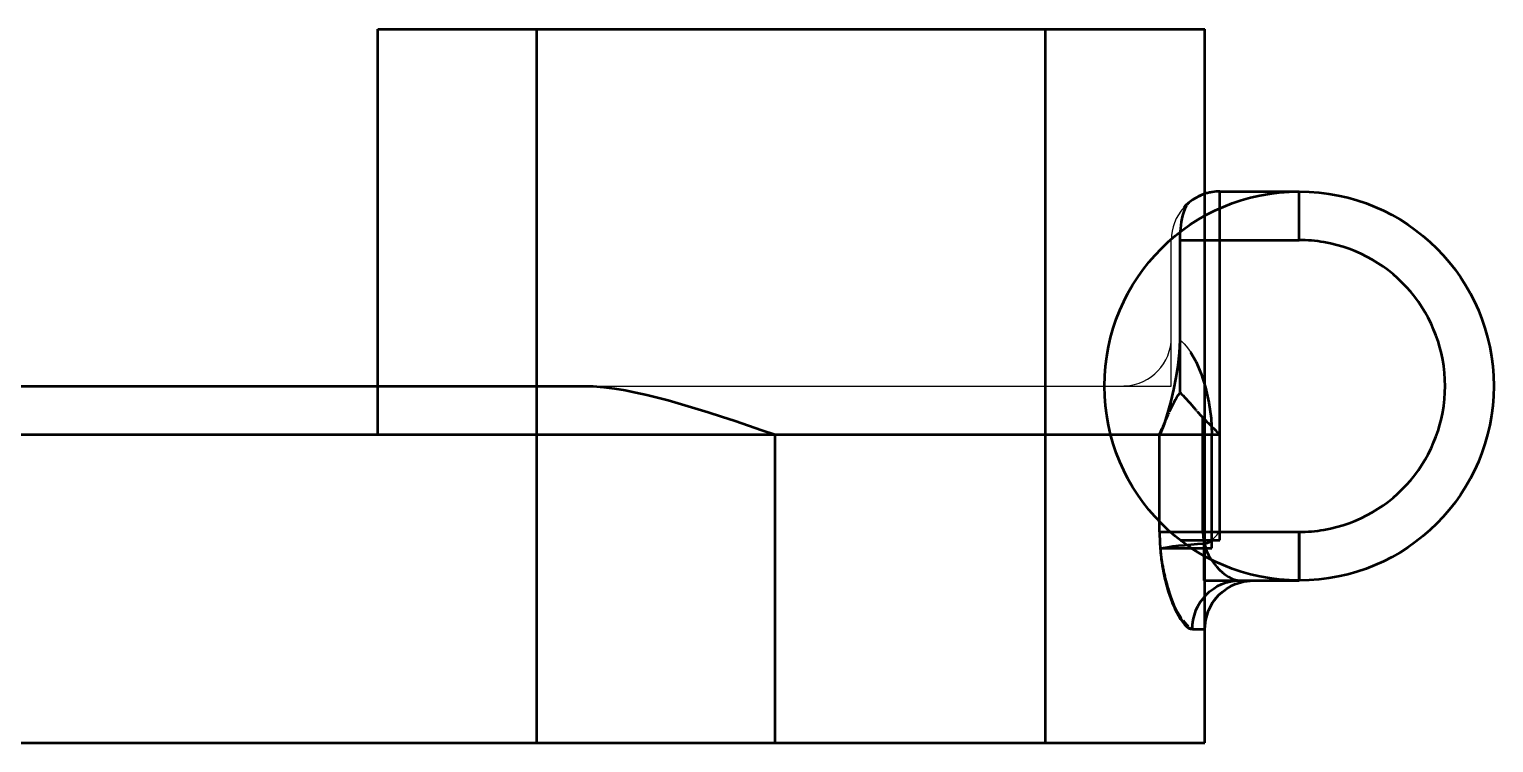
# Model space of a CAD drawing. Header units: millimetres. Extents: x -49 to 333, y -318 to 185.
# Drawn here: x 115 to 205.3, y 2 to 46 of the extents above; entities that cross this region are included whole.
import ezdxf

# ---------------------------------------------------------------- set-up
doc = ezdxf.new("R2010")
doc.units = ezdxf.units.MM
doc.layers.add('可见轮廓', color=7, linetype='Continuous', lineweight=50)
doc.layers.add('隐藏线', color=5, linetype='Continuous', lineweight=25)

msp = doc.modelspace()

# ---------------------------------------------------------------- linework, layer by layer
at = {"layer": '可见轮廓'}
for p, q in [((136.5, 46), (137.019, 46)), ((136.5, 33.5), (136.5, 46)), ((136.5, 46), (187.48, 46)), ((136.5, 21), (136.5, 46)), ((137.019, 46), (138.477, 46)), ((138.477, 46), (140.82, 46)), ((140.82, 46), (143.965, 46)), ((143.965, 46), (147.845, 46)), ((146.3, 46), (177.668, 46)), ((146.3, 24), (146.3, 46)), ((147.845, 46), (152.25, 46)), ((152.25, 46), (157.022, 46)), ((157.022, 46), (161.99, 46)), ((161.99, 46), (166.839, 46)), ((166.839, 46), (171.506, 46)), ((171.506, 46), (175.833, 46)), ((175.833, 46), (179.671, 46)), ((177.668, 24), (177.668, 46)), ((179.671, 46), (182.824, 46)), ((182.824, 46), (185.226, 46)), ((185.226, 46), (186.796, 46)), ((186.796, 46), (187.48, 46)), ((187.48, 35.85), (187.48, 46)), ((187.48, 21), (187.48, 46)), ((186.412, 35.2), (186.439, 35.237)), ((186.439, 35.237), (186.466, 35.27)), ((186.493, 35.299), (186.52, 35.324)), ((187.184, 35.735), (187.22, 35.751)), ((187.22, 35.751), (187.254, 35.765)), ((187.254, 35.765), (187.285, 35.778)), ((187.315, 35.79), (187.342, 35.801)), ((187.342, 35.801), (187.367, 35.81)), ((187.419, 35.829), (187.42, 35.829)), ((188.418, 36), (190.86, 36)), ((188.418, 33), (188.418, 36)), ((188.418, 36), (193.302, 36)), ((188.418, 35.96), (188.418, 35.971)), ((188.418, 35.948), (188.418, 35.96)), ((188.418, 35.898), (188.418, 35.948)), ((188.418, 35.832), (188.418, 35.898)), ((188.418, 35.75), (188.418, 35.832)), ((188.418, 35.653), (188.418, 35.75)), ((188.418, 35.54), (188.418, 35.653)), ((188.418, 35.414), (188.418, 35.54)), ((188.418, 35.274), (188.418, 35.414)), ((188.418, 35.121), (188.418, 35.274)), ((190.86, 36), (193.302, 36)), ((193.302, 35.985), (193.302, 36)), ((193.302, 33), (193.302, 36)), ((193.302, 35.941), (193.302, 35.985)), ((193.302, 35.87), (193.302, 35.941)), ((193.302, 35.772), (193.302, 35.87)), ((193.302, 35.645), (193.302, 35.772)), ((193.302, 35.493), (193.302, 35.645)), ((193.302, 35.318), (193.302, 35.493)), ((193.302, 35.121), (193.302, 35.318)), ((186.054, 34.127), (186.092, 34.326)), ((186.092, 34.326), (186.137, 34.517)), ((186.137, 34.517), (186.189, 34.699)), ((186.189, 34.699), (186.247, 34.868)), ((186.247, 34.868), (186.311, 35.02)), ((186.311, 35.02), (186.336, 35.07)), ((186.336, 35.07), (186.361, 35.117)), ((186.361, 35.117), (186.386, 35.16)), ((188.418, 35.085), (188.418, 35.121)), ((188.418, 35.048), (188.418, 35.085)), ((188.418, 34.973), (188.418, 35.011)), ((188.418, 34.934), (188.418, 34.973)), ((188.418, 34.855), (188.418, 34.895)), ((188.418, 34.815), (188.418, 34.855)), ((188.418, 34.615), (188.418, 34.815)), ((188.418, 34.404), (188.418, 34.615)), ((188.418, 34.185), (188.418, 34.404)), ((193.302, 34.903), (193.302, 35.121)), ((193.302, 34.666), (193.302, 34.903)), ((193.302, 34.414), (193.302, 34.666)), ((193.302, 34.148), (193.302, 34.414)), ((136.5, 24), (136.5, 33.5)), ((185.97, 33.355), (185.997, 33.706)), ((185.972, 33.376), (185.975, 33.438)), ((185.975, 33.438), (185.979, 33.5)), ((185.979, 33.5), (185.998, 33.713)), ((185.998, 33.713), (186.023, 33.922)), ((186.023, 33.922), (186.054, 34.127)), ((188.418, 33.957), (188.418, 34.185)), ((188.418, 33.723), (188.418, 33.957)), ((188.418, 33.485), (188.418, 33.723)), ((188.418, 33.243), (188.418, 33.485)), ((193.302, 33.871), (193.302, 34.148)), ((193.302, 33.585), (193.302, 33.871)), ((193.302, 33.294), (193.302, 33.585)), ((185.962, 33), (185.97, 33.355)), ((185.962, 33.063), (185.963, 33.125)), ((185.962, 33), (185.962, 33.063)), ((185.962, 27), (185.962, 33)), ((185.962, 33), (186.035, 33)), ((185.962, 33), (188.418, 33)), ((185.963, 33.125), (185.964, 33.188)), ((185.964, 33.188), (185.966, 33.251)), ((185.966, 33.251), (185.969, 33.313)), ((185.969, 33.313), (185.972, 33.376)), ((186.035, 33), (186.112, 33)), ((186.112, 33), (186.194, 33)), ((186.194, 33), (186.279, 33)), ((186.279, 33), (186.367, 33)), ((186.367, 33), (186.46, 33)), ((186.46, 33), (186.555, 33)), ((186.555, 33), (186.654, 33)), ((186.654, 33), (186.699, 33)), ((186.699, 33), (186.746, 33)), ((186.746, 33), (186.792, 33)), ((186.792, 33), (186.839, 33)), ((186.839, 33), (186.887, 33)), ((186.887, 33), (186.935, 33)), ((186.935, 33), (186.984, 33)), ((186.984, 33), (187.034, 33)), ((187.034, 33), (187.196, 33)), ((187.196, 33), (187.362, 33)), ((187.362, 33), (187.532, 33)), ((187.532, 33), (187.705, 33)), ((187.705, 33), (187.881, 33)), ((187.881, 33), (188.059, 33)), ((188.059, 33), (188.238, 33)), ((188.238, 33), (188.418, 33)), ((188.418, 33), (188.418, 33.243)), ((188.418, 27), (188.418, 33)), ((188.418, 33), (190.86, 33)), ((188.418, 14.494), (188.418, 33)), ((188.418, 33), (193.302, 33)), ((190.86, 33), (193.302, 33)), ((193.302, 33), (193.302, 33.294)), ((185.926, 26.049), (185.962, 26.832)), ((185.962, 23.598), (185.962, 27)), ((188.418, 24), (188.418, 27)), ((185.836, 25.282), (185.926, 26.049)), ((186.612, 26.091), (186.953, 25.486)), ((186.953, 25.486), (187.267, 24.751)), ((185.57, 23.792), (185.714, 24.531)), ((185.714, 24.531), (185.836, 25.282)), ((187.267, 24.751), (187.535, 23.911)), ((91.224, 24), (116.692, 24)), ((116.692, 24), (149.125, 24)), ((116.692, 24), (136.5, 24)), ((136.5, 24), (149.125, 24)), ((146.3, 2), (146.3, 24)), ((149.125, 24), (149.774, 23.981)), ((149.774, 23.981), (150.429, 23.926)), ((150.429, 23.926), (151.088, 23.843)), ((151.088, 23.843), (151.748, 23.735)), ((151.748, 23.735), (152.41, 23.606)), ((152.41, 23.606), (153.072, 23.459)), ((177.668, 2), (177.668, 24)), ((185.405, 23.064), (185.57, 23.792)), ((185.85, 23.44), (185.935, 23.563)), ((185.955, 23.59), (185.958, 23.594)), ((185.958, 23.594), (185.962, 23.598)), ((185.962, 23.598), (186.057, 23.505)), ((186.057, 23.505), (186.156, 23.404)), ((187.535, 23.911), (187.739, 22.99)), ((188.418, 21), (188.418, 24)), ((153.072, 23.459), (153.736, 23.297)), ((153.736, 23.297), (154.402, 23.121)), ((154.402, 23.121), (155.223, 22.889)), ((155.223, 22.889), (156.046, 22.643)), ((156.046, 22.643), (156.87, 22.386)), ((185.213, 22.353), (185.405, 23.064)), ((185.33, 22.47), (185.398, 22.614)), ((185.398, 22.614), (185.467, 22.757)), ((185.467, 22.757), (185.539, 22.898)), ((185.539, 22.898), (185.612, 23.038)), ((185.612, 23.038), (185.688, 23.175)), ((185.688, 23.175), (185.768, 23.31)), ((185.768, 23.31), (185.85, 23.44)), ((186.156, 23.404), (186.257, 23.298)), ((186.257, 23.298), (186.361, 23.186)), ((186.361, 23.186), (186.466, 23.069)), ((186.466, 23.069), (186.573, 22.948)), ((186.573, 22.948), (186.681, 22.824)), ((186.681, 22.824), (186.788, 22.7)), ((186.788, 22.7), (186.81, 22.675)), ((186.81, 22.675), (186.831, 22.649)), ((186.831, 22.649), (186.853, 22.624)), ((186.853, 22.624), (186.874, 22.599)), ((186.874, 22.599), (186.896, 22.574)), ((187.739, 22.99), (187.868, 22.01)), ((156.87, 22.386), (157.694, 22.119)), ((157.694, 22.119), (158.519, 21.845)), ((158.519, 21.845), (159.344, 21.566)), ((184.971, 21.652), (185.033, 21.799)), ((184.99, 21.664), (185.213, 22.353)), ((185.033, 21.799), (185.097, 21.947)), ((185.097, 21.947), (185.161, 22.094)), ((185.161, 22.094), (185.226, 22.241)), ((185.226, 22.241), (185.239, 22.27)), ((185.239, 22.27), (185.252, 22.299)), ((185.252, 22.299), (185.265, 22.327)), ((185.265, 22.327), (185.278, 22.356)), ((185.304, 22.413), (185.317, 22.442)), ((185.317, 22.442), (185.33, 22.47)), ((186.896, 22.574), (186.917, 22.549)), ((186.917, 22.549), (186.938, 22.525)), ((186.959, 22.5), (186.969, 22.489)), ((186.969, 22.489), (186.978, 22.479)), ((186.996, 22.457), (187.006, 22.446)), ((187.006, 22.446), (187.015, 22.436)), ((187.033, 22.414), (187.077, 22.365)), ((187.077, 22.365), (187.12, 22.316)), ((187.12, 22.316), (187.162, 22.269)), ((187.162, 22.269), (187.203, 22.223)), ((187.203, 22.223), (187.244, 22.178)), ((187.244, 22.178), (187.284, 22.136)), ((187.284, 22.136), (187.324, 22.094)), ((187.324, 22.094), (187.362, 22.055)), ((187.362, 22.055), (187.426, 21.992)), ((187.362, 21.992), (187.362, 22.055)), ((187.362, 21.928), (187.362, 21.992)), ((187.362, 21.864), (187.362, 21.928)), ((187.362, 21.799), (187.362, 21.864)), ((187.362, 21.734), (187.362, 21.799)), ((187.362, 21.668), (187.362, 21.734)), ((187.426, 21.992), (187.49, 21.928)), ((187.49, 21.928), (187.554, 21.864)), ((187.554, 21.864), (187.619, 21.799)), ((187.619, 21.799), (187.684, 21.734)), ((187.684, 21.734), (187.749, 21.668)), ((187.868, 22.01), (187.912, 21)), ((91.106, 21), (160.998, 21)), ((136.5, 21), (187.48, 21)), ((159.344, 21.566), (160.17, 21.284)), ((160.17, 21.284), (160.998, 21)), ((160.998, 21), (163.5, 21)), ((160.998, 11.5), (160.998, 21)), ((160.998, 21), (184.693, 21)), ((160.998, 2), (160.998, 21)), ((160.998, 21), (187.48, 21)), ((163.5, 21), (165.987, 21)), ((165.987, 21), (168.436, 21)), ((168.436, 21), (170.826, 21)), ((170.826, 21), (173.125, 21)), ((173.125, 21), (175.318, 21)), ((175.318, 21), (177.386, 21)), ((177.386, 21), (179.31, 21)), ((179.31, 21), (180.113, 21)), ((180.113, 21), (180.883, 21)), ((180.883, 21), (181.616, 21)), ((181.616, 21), (182.313, 21)), ((182.313, 21), (182.969, 21)), ((182.969, 21), (183.584, 21)), ((183.584, 21), (184.159, 21)), ((184.159, 21), (184.693, 21)), ((184.693, 21), (184.779, 21.202)), ((184.693, 21), (184.762, 21)), ((184.693, 18), (184.693, 21)), ((184.732, 21), (184.99, 21.664)), ((184.732, 21), (187.912, 21)), ((184.762, 21), (184.837, 21)), ((184.779, 21.202), (184.844, 21.355)), ((184.837, 21), (184.917, 21)), ((184.844, 21.355), (184.908, 21.505)), ((184.908, 21.505), (184.971, 21.652)), ((184.917, 21), (185.004, 21)), ((185.004, 21), (185.096, 21)), ((185.096, 21), (185.193, 21)), ((185.193, 21), (185.295, 21)), ((185.295, 21), (185.402, 21)), ((185.402, 21), (185.449, 21)), ((185.449, 21), (185.497, 21)), ((185.497, 21), (185.545, 21)), ((185.545, 21), (185.594, 21)), ((185.594, 21), (185.644, 21)), ((185.644, 21), (185.695, 21)), ((185.695, 21), (185.746, 21)), ((185.746, 21), (185.798, 21)), ((185.798, 21), (185.869, 21)), ((185.869, 21), (185.942, 21)), ((185.942, 21), (186.016, 21)), ((186.016, 21), (186.09, 21)), ((186.09, 21), (186.166, 21)), ((186.166, 21), (186.243, 21)), ((186.243, 21), (186.32, 21)), ((186.32, 21), (186.398, 21)), ((186.398, 21), (186.457, 21)), ((186.457, 21), (186.515, 21)), ((186.515, 21), (186.574, 21)), ((186.574, 21), (186.634, 21)), ((186.634, 21), (186.693, 21)), ((186.693, 21), (186.753, 21)), ((186.753, 21), (186.813, 21)), ((186.813, 21), (186.874, 21)), ((186.874, 21), (186.935, 21)), ((186.935, 21), (186.995, 21)), ((186.995, 21), (187.056, 21)), ((187.056, 21), (187.117, 21)), ((187.117, 21), (187.178, 21)), ((187.178, 21), (187.24, 21)), ((187.24, 21), (187.301, 21)), ((187.301, 21), (187.362, 21)), ((187.362, 21.602), (187.362, 21.668)), ((187.362, 21.536), (187.362, 21.602)), ((187.362, 21.47), (187.362, 21.536)), ((187.362, 21.403), (187.362, 21.47)), ((187.362, 21.336), (187.362, 21.403)), ((187.362, 21.269), (187.362, 21.336)), ((187.362, 21.202), (187.362, 21.269)), ((187.362, 21.135), (187.362, 21.202)), ((187.362, 21.067), (187.362, 21.135)), ((187.362, 21), (187.362, 21.067)), ((187.362, 21), (187.89, 21)), ((187.362, 18), (187.362, 21)), ((187.48, 2), (187.48, 21)), ((187.749, 21.668), (187.815, 21.602)), ((187.815, 21.602), (187.881, 21.536)), ((187.881, 21.536), (187.948, 21.47)), ((187.89, 21), (188.418, 21)), ((187.912, 13.989), (187.912, 21)), ((187.948, 21.47), (188.014, 21.403)), ((188.014, 21.403), (188.081, 21.336)), ((188.081, 21.336), (188.148, 21.269)), ((188.148, 21.269), (188.216, 21.202)), ((188.216, 21.202), (188.283, 21.135)), ((188.283, 21.135), (188.35, 21.067)), ((188.35, 21.067), (188.418, 21)), ((184.693, 15), (184.693, 18)), ((187.362, 15), (187.362, 18)), ((184.693, 15), (184.695, 14.765)), ((184.693, 15), (184.793, 15)), ((184.695, 14.765), (184.702, 14.53)), ((184.702, 14.53), (184.712, 14.296)), ((184.793, 15), (184.905, 15)), ((184.905, 15), (185.029, 15)), ((185.029, 15), (185.163, 15)), ((185.163, 15), (185.308, 15)), ((185.308, 15), (185.463, 15)), ((185.463, 15), (185.626, 15)), ((185.626, 15), (185.798, 15)), ((185.798, 15), (185.977, 15)), ((185.962, 14.494), (188.418, 14.494)), ((185.977, 15), (186.163, 15)), ((186.163, 15), (186.354, 15)), ((186.354, 15), (186.55, 15)), ((186.55, 15), (186.75, 15)), ((186.75, 15), (186.952, 15)), ((186.952, 15), (187.157, 15)), ((187.157, 15), (187.362, 15)), ((187.362, 15), (187.378, 14.701)), ((187.362, 15), (190.332, 15)), ((187.378, 14.701), (187.425, 14.405)), ((187.449, 15), (193.302, 15)), ((187.449, 12), (187.449, 15)), ((187.811, 14.411), (187.863, 14.45)), ((187.863, 14.45), (187.912, 14.494)), ((190.332, 15), (193.302, 15)), ((193.302, 14.706), (193.302, 15)), ((193.302, 15), (193.302, 12)), ((193.302, 12), (193.302, 15)), ((193.302, 14.415), (193.302, 14.706)), ((184.712, 14.296), (184.727, 14.063)), ((184.727, 14.063), (184.746, 13.833)), ((184.732, 13.989), (184.947, 14.029)), ((184.732, 13.989), (187.912, 13.989)), ((184.732, 13.989), (184.743, 13.856)), ((184.743, 13.856), (184.755, 13.724)), ((184.746, 13.833), (184.769, 13.604)), ((184.755, 13.724), (184.769, 13.593)), ((184.769, 13.604), (184.796, 13.378)), ((184.769, 13.593), (184.784, 13.462)), ((184.947, 14.029), (185.209, 14.07)), ((185.209, 14.07), (185.514, 14.112)), ((185.514, 14.112), (185.855, 14.153)), ((185.855, 14.153), (186.227, 14.192)), ((186.227, 14.192), (186.622, 14.228)), ((186.622, 14.228), (187.031, 14.261)), ((187.031, 14.261), (187.449, 14.289)), ((187.425, 14.405), (187.499, 14.117)), ((187.449, 14.289), (187.513, 14.295)), ((187.45, 14.289), (187.456, 14.263)), ((187.456, 14.263), (187.462, 14.238)), ((187.462, 14.238), (187.469, 14.213)), ((187.483, 14.163), (187.491, 14.138)), ((187.491, 14.138), (187.498, 14.113)), ((187.499, 14.117), (187.598, 13.839)), ((187.513, 14.295), (187.578, 14.308)), ((187.578, 14.308), (187.641, 14.326)), ((187.598, 13.839), (187.72, 13.574)), ((187.641, 14.326), (187.701, 14.35)), ((187.701, 14.35), (187.757, 14.378)), ((187.72, 13.574), (187.862, 13.324)), ((187.757, 14.378), (187.811, 14.411)), ((193.302, 14.129), (193.302, 14.415)), ((193.302, 13.852), (193.302, 14.129)), ((193.302, 13.586), (193.302, 13.852)), ((193.302, 13.334), (193.302, 13.586)), ((184.784, 13.462), (184.8, 13.333)), ((184.796, 13.378), (184.826, 13.155)), ((184.8, 13.333), (184.817, 13.205)), ((184.826, 13.155), (184.86, 12.932)), ((184.826, 13.155), (184.843, 13.083)), ((184.843, 13.083), (184.858, 13.009)), ((184.856, 12.951), (185.023, 12.101)), ((184.856, 12.951), (185.004, 12.265)), ((184.858, 13.009), (184.872, 12.934)), ((184.86, 12.932), (184.897, 12.714)), ((184.872, 12.934), (184.887, 12.86)), ((184.887, 12.86), (184.901, 12.786)), ((184.897, 12.714), (184.937, 12.499)), ((184.901, 12.786), (184.916, 12.712)), ((184.916, 12.712), (184.932, 12.638)), ((187.862, 13.324), (188.019, 13.092)), ((188.019, 13.092), (188.189, 12.879)), ((188.205, 12.861), (188.207, 12.858)), ((188.207, 12.858), (188.389, 12.665)), ((188.389, 12.665), (188.574, 12.495)), ((193.302, 13.097), (193.302, 13.334)), ((193.302, 12.879), (193.302, 13.097)), ((193.302, 12.682), (193.302, 12.879)), ((193.302, 12.507), (193.302, 12.682)), ((184.932, 12.638), (184.947, 12.564)), ((184.937, 12.499), (184.981, 12.289)), ((184.947, 12.564), (184.979, 12.416)), ((184.979, 12.416), (185.012, 12.268)), ((184.981, 12.289), (185.027, 12.084)), ((185.004, 12.265), (185.18, 11.597)), ((185.023, 12.101), (185.234, 11.33)), ((185.027, 12.084), (185.076, 11.884)), ((185.047, 12.121), (185.082, 11.975)), ((185.076, 11.884), (185.128, 11.689)), ((185.082, 11.975), (185.119, 11.83)), ((185.119, 11.83), (185.157, 11.687)), ((187.449, 12), (193.302, 12)), ((188.256, 11.646), (188.514, 11.772)), ((188.514, 11.772), (188.783, 11.871)), ((188.574, 12.495), (188.761, 12.347)), ((188.761, 12.347), (188.946, 12.225)), ((188.783, 11.871), (189.06, 11.942)), ((188.817, 11.492), (189.334, 11.772)), ((188.946, 12.225), (189.128, 12.128)), ((189.06, 11.942), (189.342, 11.986)), ((189.074, 11.647), (189.334, 11.772)), ((189.128, 12.128), (189.304, 12.058)), ((189.304, 12.058), (189.471, 12.015)), ((189.334, 11.772), (189.898, 11.939)), ((189.334, 11.772), (189.606, 11.867)), ((189.342, 11.986), (189.627, 12)), ((189.471, 12.015), (189.627, 12)), ((189.606, 11.867), (189.898, 11.939)), ((189.627, 12), (190.332, 12)), ((189.627, 12), (190.482, 12)), ((189.898, 11.939), (190.482, 12)), ((189.898, 11.939), (190.195, 11.984)), ((190.195, 11.984), (190.482, 12)), ((190.332, 12), (191.464, 12)), ((191.464, 12), (193.302, 12)), ((193.302, 12.355), (193.302, 12.507)), ((193.302, 12.228), (193.302, 12.355)), ((193.302, 12.13), (193.302, 12.228)), ((193.302, 12.059), (193.302, 12.13)), ((193.302, 12.015), (193.302, 12.059)), ((193.302, 12), (193.302, 12.015)), ((160.998, 2), (160.998, 11.5)), ((185.128, 11.689), (185.182, 11.5)), ((185.18, 11.597), (185.383, 10.96)), ((185.182, 11.5), (185.242, 11.305)), ((185.196, 11.544), (185.237, 11.403)), ((185.234, 11.33), (185.474, 10.651)), ((185.237, 11.403), (185.262, 11.318)), ((185.242, 11.305), (185.303, 11.117)), ((185.262, 11.318), (185.289, 11.233)), ((185.289, 11.233), (185.315, 11.148)), ((185.303, 11.117), (185.366, 10.936)), ((185.315, 11.148), (185.342, 11.065)), ((185.342, 11.065), (185.37, 10.982)), ((185.366, 10.936), (185.431, 10.761)), ((185.37, 10.982), (185.398, 10.9)), ((185.383, 10.96), (185.615, 10.366)), ((187.209, 10.667), (187.379, 10.903)), ((187.379, 10.903), (187.571, 11.121)), ((187.571, 11.121), (187.782, 11.319)), ((187.782, 11.319), (188.011, 11.494)), ((187.989, 10.665), (188.36, 11.122)), ((187.989, 10.665), (188.167, 10.907)), ((188.011, 11.494), (188.256, 11.646)), ((188.167, 10.907), (188.36, 11.121)), ((188.36, 11.122), (188.817, 11.492)), ((188.36, 11.121), (188.574, 11.313)), ((188.574, 11.313), (188.817, 11.492)), ((188.817, 11.492), (189.074, 11.647)), ((185.427, 10.819), (185.457, 10.738)), ((185.431, 10.761), (185.498, 10.594)), ((185.457, 10.738), (185.484, 10.668)), ((185.474, 10.651), (185.731, 10.077)), ((185.484, 10.668), (185.512, 10.598)), ((185.498, 10.594), (185.565, 10.434)), ((185.512, 10.598), (185.541, 10.53)), ((185.541, 10.53), (185.571, 10.463)), ((185.565, 10.434), (185.633, 10.282)), ((185.571, 10.463), (185.602, 10.398)), ((185.615, 10.366), (185.886, 9.866)), ((185.633, 10.335), (185.665, 10.274)), ((185.633, 10.282), (185.702, 10.137)), ((185.665, 10.274), (185.698, 10.213)), ((185.698, 10.213), (185.7, 10.21)), ((185.702, 10.137), (185.836, 9.879)), ((185.714, 10.185), (185.819, 10.005)), ((185.731, 10.077), (185.994, 9.617)), ((185.819, 10.005), (185.926, 9.836)), ((186.844, 9.871), (186.94, 10.148)), ((186.94, 10.148), (187.062, 10.414)), ((187.062, 10.414), (187.209, 10.667)), ((187.542, 9.585), (187.709, 10.148)), ((187.613, 9.877), (187.709, 10.148)), ((187.709, 10.148), (187.989, 10.665)), ((187.709, 10.148), (187.834, 10.408)), ((187.834, 10.408), (187.989, 10.665)), ((185.836, 9.879), (185.971, 9.652)), ((185.926, 9.836), (186.034, 9.68)), ((185.971, 9.652), (186.105, 9.457)), ((185.994, 9.617), (186.251, 9.279)), ((186.105, 9.457), (186.236, 9.295)), ((186.141, 9.535), (186.248, 9.404)), ((186.236, 9.295), (186.365, 9.168)), ((186.248, 9.404), (186.354, 9.287)), ((186.354, 9.287), (186.457, 9.185)), ((186.365, 9.168), (186.489, 9.075)), ((186.489, 9.075), (186.607, 9.019)), ((186.559, 9.1), (186.58, 9.084)), ((186.58, 9.084), (186.601, 9.069)), ((186.622, 9.055), (186.643, 9.042)), ((186.719, 9), (186.733, 9.294)), ((186.733, 9.294), (186.775, 9.585)), ((186.775, 9.585), (186.844, 9.871)), ((187.48, 9), (187.542, 9.585)), ((187.48, 9), (187.496, 9.288)), ((187.496, 9.288), (187.541, 9.585)), ((187.541, 9.585), (187.613, 9.877)), ((186.607, 9.019), (186.719, 9)), ((186.663, 9.029), (186.684, 9.018)), ((186.719, 9), (186.8, 9)), ((186.719, 9), (187.48, 9)), ((186.8, 9), (186.877, 9)), ((186.877, 9), (186.949, 9)), ((186.949, 9), (187.017, 9)), ((187.017, 9), (187.081, 9)), ((187.081, 9), (187.14, 9)), ((187.14, 9), (187.194, 9)), ((187.194, 9), (187.245, 9)), ((187.245, 9), (187.289, 9)), ((187.289, 9), (187.328, 9)), ((187.328, 9), (187.364, 9)), ((187.364, 9), (187.396, 9)), ((187.446, 9), (187.465, 9)), ((187.465, 9), (187.48, 9)), ((187.48, 2), (187.48, 9)), ((91.106, 2), (160.998, 2)), ((136.5, 2), (160.998, 2)), ((146.3, 2), (177.668, 2)), ((160.998, 2), (161.122, 2)), ((160.998, 2), (187.48, 2)), ((161.122, 2), (161.246, 2)), ((161.246, 2), (161.37, 2)), ((161.37, 2), (161.494, 2)), ((161.494, 2), (161.618, 2)), ((161.618, 2), (161.742, 2)), ((161.742, 2), (161.866, 2)), ((161.866, 2), (161.99, 2)), ((161.99, 2), (164.366, 2)), ((164.366, 2), (166.72, 2)), ((166.72, 2), (169.034, 2)), ((169.034, 2), (171.29, 2)), ((171.29, 2), (173.459, 2)), ((173.459, 2), (175.53, 2)), ((175.53, 2), (177.485, 2)), ((177.485, 2), (179.31, 2)), ((179.31, 2), (181.056, 2)), ((181.056, 2), (182.622, 2)), ((182.622, 2), (183.993, 2)), ((183.993, 2), (185.158, 2)), ((185.158, 2), (186.086, 2)), ((186.086, 2), (186.786, 2)), ((186.786, 2), (187.252, 2)), ((187.252, 2), (187.48, 2))]:
    msp.add_line(p, q, dxfattribs=at)
msp.add_circle((193.299, 24), 12, dxfattribs=at)
for centre, radius, start, end in [((188.419, 33), 3, 108.20462, 138.18969), ((188.419, 33), 3, 109.61395, 129.2279), ((188.419, 33), 3, 90, 109.61395), ((188.419, 33), 3, 90, 108.20462), ((193.299, 24), 9, 80.20993, 90), ((193.299, 24), 9, 0, 80.20993), ((193.299, 24), 9, -80.20993, 0), ((193.299, 24), 9, -90, -80.20993)]:
    msp.add_arc(centre, radius, start, end, dxfattribs=at)
at = {"layer": '隐藏线'}
for p, q in [((136.5, 46), (137.019, 46)), ((137.019, 46), (138.477, 46)), ((138.477, 46), (140.82, 46)), ((140.82, 46), (143.965, 46)), ((143.965, 46), (147.845, 46)), ((146.3, 46), (146.62, 46)), ((146.3, 35), (146.3, 46)), ((146.62, 46), (147.517, 46)), ((147.517, 46), (148.959, 46)), ((147.845, 46), (152.25, 46)), ((148.959, 46), (150.895, 46)), ((150.895, 46), (153.283, 46)), ((152.25, 46), (157.022, 46)), ((153.283, 46), (155.995, 46)), ((155.995, 46), (158.932, 46)), ((157.022, 46), (161.99, 46)), ((158.932, 46), (161.99, 46)), ((161.99, 46), (164.929, 46)), ((161.99, 46), (166.839, 46)), ((164.929, 46), (167.761, 46)), ((166.839, 46), (171.506, 46)), ((167.761, 46), (170.393, 46)), ((170.393, 46), (172.739, 46)), ((171.506, 46), (175.833, 46)), ((172.739, 46), (174.681, 46)), ((174.681, 46), (176.18, 46)), ((175.833, 46), (179.671, 46)), ((176.18, 46), (177.187, 46)), ((177.187, 46), (177.668, 46)), ((177.668, 46), (182.574, 46)), ((177.668, 35), (177.668, 46)), ((179.671, 46), (182.824, 46)), ((182.574, 46), (187.48, 46)), ((182.824, 46), (185.226, 46)), ((185.226, 46), (186.796, 46)), ((186.796, 46), (187.48, 46)), ((187.48, 35.85), (187.48, 46)), ((186.439, 35.237), (186.466, 35.27)), ((186.466, 35.27), (186.493, 35.299)), ((186.52, 35.324), (186.622, 35.403)), ((186.622, 35.403), (186.718, 35.472)), ((186.718, 35.472), (186.81, 35.533)), ((186.81, 35.533), (186.896, 35.586)), ((186.896, 35.586), (186.977, 35.631)), ((186.977, 35.631), (187.052, 35.671)), ((187.052, 35.671), (187.121, 35.705)), ((187.121, 35.705), (187.184, 35.735)), ((187.184, 35.735), (187.22, 35.751)), ((187.22, 35.751), (187.254, 35.765)), ((187.254, 35.765), (187.285, 35.778)), ((187.315, 35.79), (187.342, 35.801)), ((187.342, 35.801), (187.367, 35.81)), ((187.447, 35.839), (187.455, 35.841)), ((187.455, 35.841), (187.463, 35.844)), ((187.475, 35.848), (187.48, 35.85)), ((187.48, 22.5), (187.48, 35.85)), ((188.418, 35.999), (188.418, 36)), ((188.418, 36), (190.86, 36)), ((188.418, 35.948), (188.418, 35.96)), ((188.418, 35.898), (188.418, 35.948)), ((188.418, 35.832), (188.418, 35.898)), ((188.418, 35.75), (188.418, 35.832)), ((188.418, 35.653), (188.418, 35.75)), ((188.418, 35.54), (188.418, 35.653)), ((188.418, 35.414), (188.418, 35.54)), ((188.418, 35.274), (188.418, 35.414)), ((188.418, 35.121), (188.418, 35.274)), ((190.86, 36), (193.302, 36)), ((146.3, 24), (146.3, 35)), ((177.668, 24), (177.668, 35)), ((186.054, 34.127), (186.092, 34.326)), ((186.092, 34.326), (186.137, 34.517)), ((186.137, 34.517), (186.189, 34.699)), ((186.189, 34.699), (186.247, 34.868)), ((186.247, 34.868), (186.311, 35.02)), ((186.311, 35.02), (186.336, 35.07)), ((186.336, 35.07), (186.361, 35.117)), ((186.361, 35.117), (186.386, 35.16)), ((186.386, 35.16), (186.412, 35.2)), ((188.418, 35.085), (188.418, 35.121)), ((188.418, 35.048), (188.418, 35.085)), ((188.418, 35.011), (188.418, 35.048)), ((188.418, 34.934), (188.418, 34.973)), ((188.418, 34.895), (188.418, 34.934)), ((188.418, 34.815), (188.418, 34.855)), ((188.418, 34.615), (188.418, 34.815)), ((188.418, 34.404), (188.418, 34.615)), ((188.418, 34.185), (188.418, 34.404)), ((185.972, 33.376), (185.975, 33.438)), ((185.975, 33.438), (185.979, 33.5)), ((185.979, 33.5), (185.998, 33.712)), ((185.998, 33.712), (186.023, 33.922)), ((186.023, 33.922), (186.054, 34.127)), ((188.418, 33.957), (188.418, 34.185)), ((188.418, 33.723), (188.418, 33.957)), ((188.418, 33.485), (188.418, 33.723)), ((188.418, 33.243), (188.418, 33.485)), ((185.418, 24), (185.418, 33)), ((185.418, 27), (185.418, 33)), ((185.962, 33.063), (185.963, 33.126)), ((185.962, 33), (185.962, 33.063)), ((185.962, 26.832), (185.962, 33)), ((185.962, 33), (186.035, 33)), ((185.963, 33.126), (185.964, 33.188)), ((185.964, 33.188), (185.966, 33.251)), ((185.966, 33.251), (185.969, 33.313)), ((185.969, 33.313), (185.972, 33.376)), ((186.035, 33), (186.112, 33)), ((186.112, 33), (186.194, 33)), ((186.194, 33), (186.279, 33)), ((186.279, 33), (186.367, 33)), ((186.367, 33), (186.46, 33)), ((186.46, 33), (186.555, 33)), ((186.555, 33), (186.654, 33)), ((186.654, 33), (186.699, 33)), ((186.699, 33), (186.746, 33)), ((186.746, 33), (186.792, 33)), ((186.792, 33), (186.839, 33)), ((186.839, 33), (186.887, 33)), ((186.887, 33), (186.935, 33)), ((186.935, 33), (186.984, 33)), ((186.984, 33), (187.033, 33)), ((187.033, 33), (187.196, 33)), ((187.196, 33), (187.362, 33)), ((187.362, 33), (187.532, 33)), ((187.532, 33), (187.705, 33)), ((187.705, 33), (187.881, 33)), ((187.881, 33), (188.059, 33)), ((188.059, 33), (188.238, 33)), ((188.238, 33), (188.418, 33)), ((188.418, 33), (188.418, 33.243)), ((185.918, 25.966), (185.95, 26.397)), ((185.95, 26.397), (185.962, 26.832)), ((185.962, 26.832), (186.082, 26.734)), ((186.082, 26.734), (186.21, 26.61)), ((186.21, 26.61), (186.344, 26.459)), ((186.344, 26.459), (186.482, 26.28)), ((186.482, 26.28), (186.622, 26.076)), ((185.812, 25.12), (185.871, 25.54)), ((185.871, 25.54), (185.918, 25.966)), ((186.622, 26.076), (186.762, 25.846)), ((186.762, 25.846), (186.9, 25.592)), ((186.9, 25.592), (187.033, 25.316)), ((187.033, 25.316), (187.064, 25.249)), ((185.67, 24.293), (185.744, 24.705)), ((185.744, 24.705), (185.812, 25.12)), ((187.064, 25.249), (187.094, 25.181)), ((187.094, 25.181), (187.124, 25.112)), ((187.124, 25.112), (187.153, 25.042)), ((187.153, 25.042), (187.182, 24.971)), ((187.182, 24.971), (187.211, 24.898)), ((187.211, 24.898), (187.239, 24.825)), ((187.239, 24.825), (187.267, 24.751)), ((187.267, 24.751), (187.31, 24.633)), ((187.31, 24.633), (187.352, 24.512)), ((187.352, 24.512), (187.393, 24.39)), ((187.393, 24.39), (187.432, 24.265)), ((91.224, 24), (116.692, 24)), ((136.5, 24), (136.729, 24)), ((136.5, 24), (149.125, 24)), ((136.729, 24), (137.377, 24)), ((137.377, 24), (138.433, 24)), ((138.433, 24), (139.88, 24)), ((139.88, 24), (141.725, 24)), ((141.725, 24), (143.905, 24)), ((143.905, 24), (146.385, 24)), ((146.3, 24), (146.982, 24)), ((146.3, 13), (146.3, 24)), ((146.385, 24), (149.125, 24)), ((146.982, 24), (148.775, 24)), ((148.775, 24), (151.554, 24)), ((149.125, 24), (149.774, 23.981)), ((149.774, 23.981), (150.429, 23.926)), ((150.429, 23.926), (151.088, 23.843)), ((151.088, 23.843), (151.748, 23.735)), ((151.554, 24), (155.161, 24)), ((151.748, 23.735), (152.41, 23.606)), ((152.41, 23.606), (153.072, 23.459)), ((155.161, 24), (159.33, 24)), ((159.33, 24), (163.685, 24)), ((163.685, 24), (167.927, 24)), ((167.927, 24), (171.684, 24)), ((171.684, 24), (174.671, 24)), ((174.671, 24), (176.713, 24)), ((176.713, 24), (177.668, 24)), ((177.668, 24), (182.574, 24)), ((177.668, 18.925), (177.668, 24)), ((177.668, 24), (182.418, 24)), ((182.574, 24), (185.418, 24)), ((185.501, 23.475), (185.502, 23.479)), ((185.502, 23.479), (185.589, 23.884)), ((185.589, 23.884), (185.67, 24.293)), ((187.432, 24.265), (187.471, 24.138)), ((187.471, 24.138), (187.508, 24.01)), ((187.508, 24.01), (187.543, 23.879)), ((187.543, 23.879), (187.577, 23.747)), ((187.577, 23.747), (187.653, 23.426)), ((153.072, 23.459), (153.736, 23.297)), ((153.736, 23.297), (154.402, 23.121)), ((154.402, 23.121), (155.223, 22.889)), ((155.223, 22.889), (156.046, 22.643)), ((156.046, 22.643), (156.87, 22.386)), ((185.254, 22.495), (185.339, 22.807)), ((185.339, 22.807), (185.419, 23.123)), ((185.419, 23.123), (185.494, 23.442)), ((185.494, 23.442), (185.495, 23.447)), ((185.495, 23.447), (185.496, 23.452)), ((187.653, 23.426), (187.72, 23.096)), ((187.72, 23.096), (187.777, 22.759)), ((187.777, 22.759), (187.825, 22.415)), ((156.87, 22.386), (157.694, 22.119)), ((157.694, 22.119), (158.519, 21.845)), ((158.519, 21.845), (159.344, 21.566)), ((184.961, 21.583), (185.065, 21.882)), ((185.065, 21.882), (185.163, 22.186)), ((185.163, 22.186), (185.254, 22.495)), ((187.48, 18.925), (187.48, 22.5)), ((187.825, 22.415), (187.863, 22.066)), ((187.863, 22.066), (187.89, 21.713)), ((187.89, 21.713), (187.906, 21.357)), ((159.344, 21.566), (160.17, 21.284)), ((160.17, 21.284), (160.998, 21)), ((160.998, 21), (163.5, 21)), ((163.5, 21), (165.987, 21)), ((165.987, 21), (168.436, 21)), ((168.436, 21), (170.826, 21)), ((170.826, 21), (173.125, 21)), ((173.125, 21), (175.318, 21)), ((175.318, 21), (177.386, 21)), ((177.386, 21), (179.31, 21)), ((179.31, 21), (180.121, 21)), ((180.121, 21), (180.897, 21)), ((180.897, 21), (181.637, 21)), ((181.637, 21), (182.339, 21)), ((182.339, 21), (182.999, 21)), ((182.999, 21), (183.619, 21)), ((183.619, 21), (184.197, 21)), ((184.197, 21), (184.732, 21)), ((184.732, 21), (184.85, 21.289)), ((184.85, 21.289), (184.961, 21.583)), ((187.906, 21.357), (187.912, 21)), ((177.668, 13), (177.668, 18.925)), ((187.48, 9), (187.48, 18.925)), ((187.811, 14.411), (187.863, 14.45)), ((187.863, 14.45), (187.912, 14.494)), ((187.912, 14.494), (187.975, 14.557)), ((187.975, 14.557), (188.038, 14.62)), ((188.038, 14.62), (188.101, 14.683)), ((188.101, 14.683), (188.164, 14.746)), ((188.164, 14.746), (188.227, 14.81)), ((188.227, 14.81), (188.291, 14.873)), ((188.291, 14.873), (188.354, 14.936)), ((188.354, 14.936), (188.418, 15)), ((184.732, 13.989), (184.833, 14.009)), ((184.732, 13.989), (184.743, 13.856)), ((184.743, 13.856), (184.755, 13.724)), ((184.755, 13.724), (184.769, 13.593)), ((184.769, 13.593), (184.784, 13.462)), ((184.833, 14.009), (184.946, 14.029)), ((184.946, 14.029), (185.07, 14.049)), ((185.07, 14.049), (185.206, 14.07)), ((185.206, 14.07), (185.353, 14.091)), ((185.353, 14.091), (185.51, 14.111)), ((185.51, 14.111), (185.675, 14.132)), ((185.675, 14.132), (185.849, 14.152)), ((185.849, 14.152), (185.875, 14.155)), ((185.875, 14.155), (185.901, 14.158)), ((185.953, 14.163), (185.979, 14.166)), ((185.979, 14.166), (186.006, 14.169)), ((186.033, 14.172), (186.059, 14.175)), ((186.059, 14.175), (186.222, 14.191)), ((186.222, 14.191), (186.39, 14.208)), ((186.39, 14.208), (186.561, 14.223)), ((186.561, 14.223), (186.735, 14.238)), ((186.735, 14.238), (186.911, 14.252)), ((186.911, 14.252), (187.089, 14.265)), ((187.089, 14.265), (187.269, 14.277)), ((187.269, 14.277), (187.449, 14.289)), ((187.449, 14.289), (187.513, 14.295)), ((187.45, 14.289), (187.456, 14.263)), ((187.456, 14.263), (187.462, 14.238)), ((187.462, 14.238), (187.469, 14.213)), ((187.483, 14.163), (187.491, 14.138)), ((187.491, 14.138), (187.498, 14.113)), ((187.506, 14.088), (187.566, 13.918)), ((187.513, 14.295), (187.578, 14.308)), ((187.566, 13.918), (187.635, 13.751)), ((187.578, 14.308), (187.641, 14.326)), ((187.635, 13.751), (187.712, 13.59)), ((187.641, 14.326), (187.701, 14.35)), ((187.701, 14.35), (187.757, 14.378)), ((187.712, 13.59), (187.796, 13.434)), ((187.757, 14.378), (187.811, 14.411)), ((146.3, 2), (146.3, 13)), ((177.668, 2), (177.668, 13)), ((184.784, 13.462), (184.8, 13.333)), ((184.8, 13.333), (184.817, 13.205)), ((184.817, 13.205), (184.836, 13.078)), ((184.836, 13.078), (184.856, 12.951)), ((184.856, 12.951), (184.889, 12.758)), ((184.856, 12.951), (184.877, 12.853)), ((184.877, 12.853), (184.897, 12.751)), ((184.889, 12.758), (184.924, 12.567)), ((184.897, 12.751), (184.918, 12.65)), ((184.918, 12.65), (184.939, 12.549)), ((187.796, 13.434), (187.886, 13.285)), ((187.886, 13.285), (187.982, 13.143)), ((187.982, 13.143), (188.084, 13.007)), ((188.084, 13.007), (188.189, 12.879)), ((188.189, 12.879), (188.21, 12.855)), ((188.21, 12.855), (188.23, 12.831)), ((188.23, 12.831), (188.251, 12.808)), ((188.251, 12.808), (188.273, 12.785)), ((188.273, 12.785), (188.294, 12.762)), ((188.294, 12.762), (188.315, 12.739)), ((188.315, 12.739), (188.337, 12.717)), ((188.358, 12.695), (188.524, 12.538)), ((184.924, 12.567), (184.962, 12.38)), ((184.939, 12.549), (184.961, 12.449)), ((184.961, 12.449), (184.984, 12.349)), ((184.962, 12.38), (185.002, 12.196)), ((184.984, 12.349), (185.007, 12.249)), ((185.002, 12.196), (185.044, 12.016)), ((185.007, 12.249), (185.031, 12.15)), ((185.031, 12.15), (185.079, 11.964)), ((185.044, 12.016), (185.088, 11.84)), ((185.079, 11.964), (185.128, 11.78)), ((185.088, 11.84), (185.134, 11.668)), ((185.128, 11.78), (185.18, 11.598)), ((188.256, 11.646), (188.514, 11.772)), ((188.514, 11.772), (188.783, 11.871)), ((188.524, 12.538), (188.691, 12.399)), ((188.691, 12.399), (188.859, 12.28)), ((188.783, 11.871), (189.06, 11.942)), ((188.859, 12.28), (189.024, 12.181)), ((189.024, 12.181), (189.185, 12.103)), ((189.06, 11.942), (189.342, 11.986)), ((189.074, 11.647), (189.334, 11.772)), ((189.185, 12.103), (189.34, 12.046)), ((189.334, 11.772), (189.606, 11.867)), ((189.34, 12.046), (189.488, 12.012)), ((189.342, 11.986), (189.627, 12)), ((189.488, 12.012), (189.627, 12)), ((189.606, 11.867), (189.898, 11.939)), ((189.627, 12), (189.718, 12)), ((189.627, 12), (190.376, 12)), ((189.718, 12), (189.803, 12)), ((189.803, 12), (189.884, 12)), ((189.884, 12), (189.96, 12)), ((189.898, 11.939), (190.195, 11.984)), ((189.96, 12), (190.031, 12)), ((190.031, 12), (190.097, 12)), ((190.097, 12), (190.158, 12)), ((190.158, 12), (190.215, 12)), ((190.195, 11.984), (190.482, 12)), ((190.217, 12), (190.218, 12)), ((190.218, 12), (190.268, 12)), ((190.314, 12), (190.354, 12)), ((190.354, 12), (190.39, 12)), ((190.376, 12), (191.464, 12)), ((190.42, 12), (190.446, 12)), ((190.446, 12), (190.467, 12)), ((190.467, 12), (190.482, 12)), ((190.482, 12), (191.464, 12)), ((191.464, 12), (193.302, 12)), ((185.134, 11.668), (185.182, 11.5)), ((185.18, 11.598), (185.233, 11.418)), ((185.182, 11.5), (185.244, 11.295)), ((185.233, 11.418), (185.289, 11.241)), ((185.244, 11.295), (185.309, 11.097)), ((185.289, 11.241), (185.347, 11.066)), ((185.309, 11.097), (185.376, 10.907)), ((185.376, 10.907), (185.445, 10.725)), ((185.406, 10.894), (185.468, 10.726)), ((187.209, 10.667), (187.379, 10.903)), ((187.379, 10.903), (187.571, 11.121)), ((187.571, 11.121), (187.782, 11.319)), ((187.782, 11.319), (188.011, 11.494)), ((187.989, 10.665), (188.167, 10.907)), ((188.011, 11.494), (188.256, 11.646)), ((188.167, 10.907), (188.36, 11.121)), ((188.36, 11.121), (188.574, 11.313)), ((188.574, 11.313), (188.817, 11.492)), ((188.817, 11.492), (189.074, 11.647)), ((185.445, 10.725), (185.515, 10.55)), ((185.468, 10.726), (185.483, 10.687)), ((185.483, 10.687), (185.498, 10.648)), ((185.514, 10.609), (185.529, 10.57)), ((185.515, 10.55), (185.586, 10.384)), ((185.529, 10.57), (185.545, 10.532)), ((185.545, 10.532), (185.56, 10.494)), ((185.56, 10.494), (185.576, 10.456)), ((185.576, 10.456), (185.592, 10.419)), ((185.586, 10.384), (185.659, 10.226)), ((185.592, 10.419), (185.61, 10.378)), ((185.61, 10.378), (185.628, 10.338)), ((185.628, 10.338), (185.646, 10.299)), ((185.646, 10.299), (185.664, 10.26)), ((185.659, 10.226), (185.731, 10.077)), ((185.664, 10.26), (185.682, 10.222)), ((185.682, 10.222), (185.701, 10.184)), ((185.701, 10.184), (185.72, 10.147)), ((185.731, 10.077), (185.863, 9.832)), ((185.753, 10.087), (185.758, 10.079)), ((185.758, 10.079), (185.762, 10.071)), ((185.767, 10.062), (185.771, 10.054)), ((185.771, 10.054), (185.776, 10.047)), ((185.776, 10.047), (185.876, 9.883)), ((186.844, 9.871), (186.94, 10.148)), ((186.94, 10.148), (187.062, 10.414)), ((187.062, 10.414), (187.209, 10.667)), ((187.613, 9.877), (187.709, 10.148)), ((187.709, 10.148), (187.834, 10.408)), ((187.834, 10.408), (187.989, 10.665)), ((185.863, 9.832), (185.994, 9.617)), ((185.876, 9.883), (185.977, 9.731)), ((185.977, 9.731), (186.079, 9.591)), ((185.994, 9.617), (186.124, 9.432)), ((186.079, 9.591), (186.181, 9.463)), ((186.124, 9.432), (186.251, 9.279)), ((186.181, 9.463), (186.282, 9.347)), ((186.251, 9.279), (186.376, 9.158)), ((186.282, 9.347), (186.382, 9.244)), ((186.376, 9.158), (186.496, 9.071)), ((186.382, 9.244), (186.48, 9.156)), ((186.48, 9.156), (186.575, 9.082)), ((186.496, 9.071), (186.611, 9.018)), ((186.593, 9.07), (186.612, 9.058)), ((186.612, 9.058), (186.63, 9.046)), ((186.63, 9.046), (186.649, 9.036)), ((186.719, 9), (186.733, 9.294)), ((186.733, 9.294), (186.775, 9.585)), ((186.775, 9.585), (186.844, 9.871)), ((187.48, 9), (187.496, 9.288)), ((187.496, 9.288), (187.541, 9.585)), ((187.541, 9.585), (187.613, 9.877)), ((186.611, 9.018), (186.719, 9)), ((186.702, 9.007), (186.719, 9)), ((187.48, 2), (187.48, 9)), ((91.106, 2), (160.998, 2)), ((136.5, 2), (136.994, 2)), ((136.994, 2), (138.382, 2)), ((138.382, 2), (140.615, 2)), ((140.615, 2), (143.618, 2)), ((143.618, 2), (147.333, 2)), ((146.3, 2), (146.62, 2)), ((146.62, 2), (147.517, 2)), ((147.333, 2), (151.567, 2)), ((147.517, 2), (148.959, 2)), ((148.959, 2), (150.895, 2)), ((150.895, 2), (153.283, 2)), ((151.567, 2), (156.174, 2)), ((153.283, 2), (155.995, 2)), ((155.995, 2), (158.932, 2)), ((156.174, 2), (160.998, 2)), ((158.932, 2), (161.99, 2)), ((160.998, 2), (161.122, 2)), ((161.122, 2), (161.246, 2)), ((161.246, 2), (161.37, 2)), ((161.37, 2), (161.494, 2)), ((161.494, 2), (161.618, 2)), ((161.618, 2), (161.742, 2)), ((161.742, 2), (161.866, 2)), ((161.866, 2), (161.99, 2)), ((161.99, 2), (164.366, 2)), ((161.99, 2), (164.929, 2)), ((164.366, 2), (166.72, 2)), ((164.929, 2), (167.761, 2)), ((166.72, 2), (169.034, 2)), ((167.761, 2), (170.393, 2)), ((169.034, 2), (171.29, 2)), ((170.393, 2), (172.739, 2)), ((171.29, 2), (173.459, 2)), ((172.739, 2), (174.681, 2)), ((173.459, 2), (175.53, 2)), ((174.681, 2), (176.18, 2)), ((175.53, 2), (177.485, 2)), ((176.18, 2), (177.187, 2)), ((177.187, 2), (177.668, 2)), ((177.485, 2), (179.31, 2)), ((177.668, 2), (182.574, 2)), ((179.31, 2), (181.056, 2)), ((181.056, 2), (182.622, 2)), ((182.574, 2), (187.48, 2)), ((182.622, 2), (183.993, 2)), ((183.993, 2), (185.158, 2)), ((185.158, 2), (186.086, 2)), ((186.086, 2), (186.786, 2)), ((186.786, 2), (187.252, 2)), ((187.252, 2), (187.48, 2))]:
    msp.add_line(p, q, dxfattribs=at)
msp.add_circle((193.299, 24), 12, dxfattribs=at)
for centre, start, end in [((188.419, 33), 108.20462, 138.18969), ((188.419, 33), 109.61395, 129.2279), ((188.419, 33), 90, 109.61395), ((188.419, 33), 90, 108.20462), ((188.419, 33), 138.18969, 180), ((188.419, 33), 138.18969, -180), ((182.419, 27), -87.00717, 0), ((182.419, 27), -90, -87.00717)]:
    msp.add_arc(centre, 3, start, end, dxfattribs=at)

doc.saveas('drawing.dxf')
